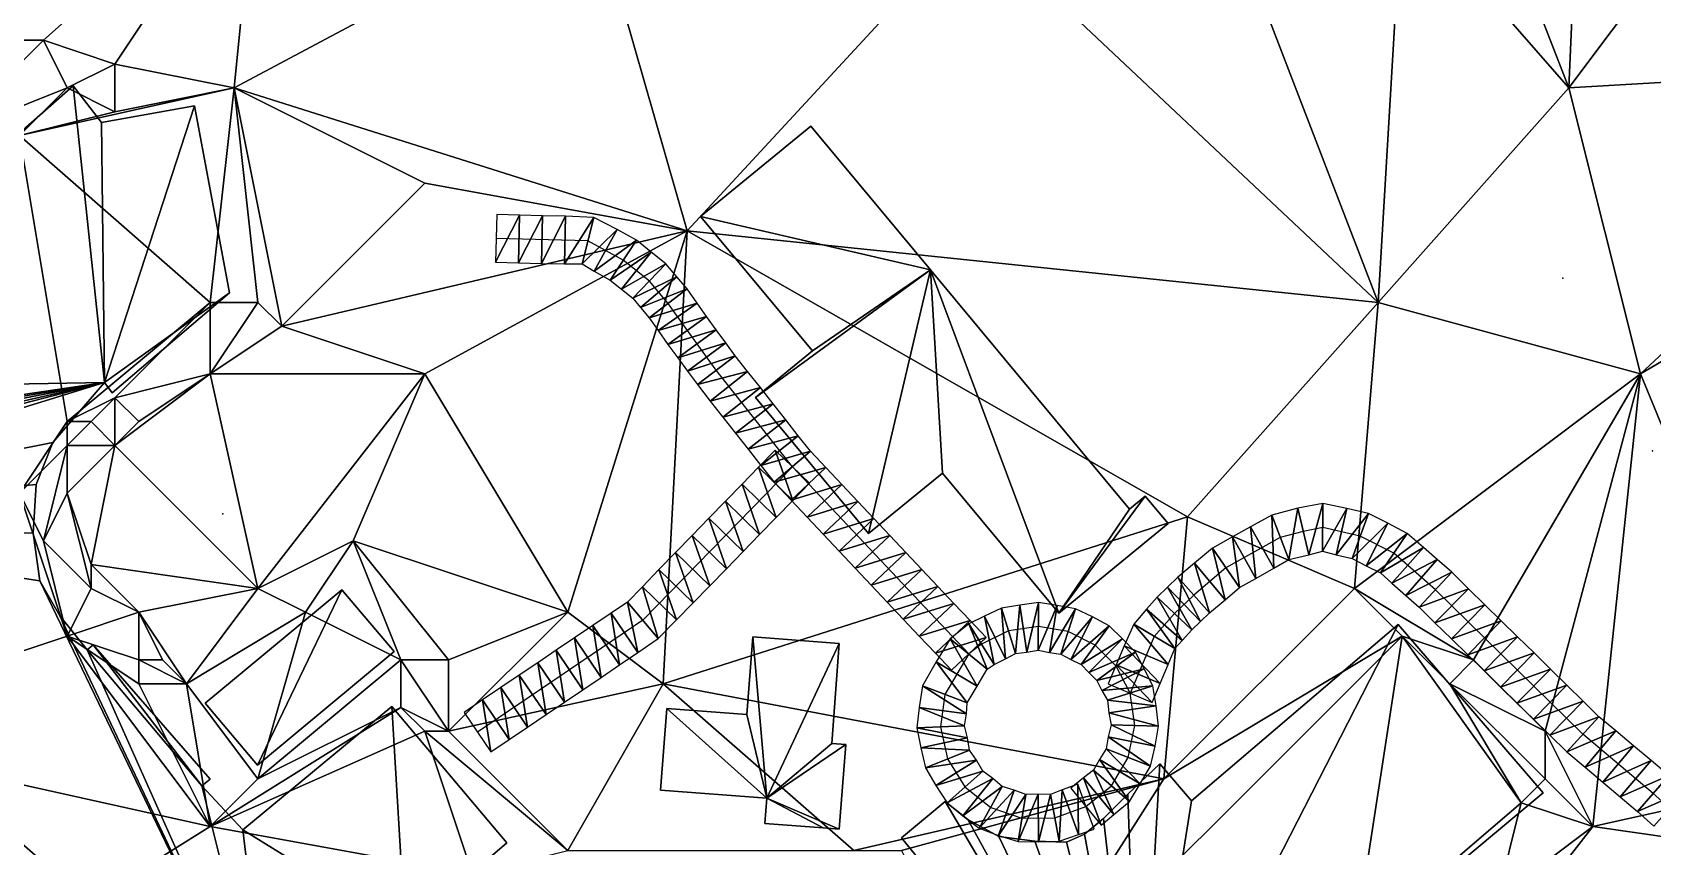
# Model space of a CAD drawing. Header units: metres. Extents: x -1103 to 901, y -902 to 905.
# Drawn here: x 133.1 to 269, y 630.3 to 698.7 of the extents above; entities that cross this region are included whole.
import ezdxf

# ---------------------------------------------------------------- set-up
doc = ezdxf.new("R2010")
doc.units = ezdxf.units.M
for name, color, linetype in [('OSM_BUILDING_FOOTPRINTS', 7, 'CONTINUOUS'), ('OSM_BUILDING_ROOFS', 1, 'CONTINUOUS'), ('OSM_BUILDING_WALLS', 8, 'CONTINUOUS'), ('OSM_ROAD_AXES', 2, 'CONTINUOUS'), ('OSM_ROAD_SURFACE', 9, 'CONTINUOUS'), ('OSM_TERRAIN', 3, 'CONTINUOUS'), ('OSM_TREES', 3, 'CONTINUOUS')]:
    doc.layers.add(name, color=color, linetype=linetype)

msp = doc.modelspace()

# ---------------------------------------------------------------- linework, layer by layer
at = {"layer": 'OSM_BUILDING_FOOTPRINTS'}
msp.add_polyline3d([(164.34, 623.3, 15.15), (172.89, 630.65, 15.15), (163.24, 642.09, 15.15), (150.73, 631.73, 15.15), (147.3, 635.42, 15.15), (147.99, 635.99, 15.15), (138.17, 647.26, 15.15), (137.68, 646.85, 15.15), (135.39, 649.68, 15.15), (133.7, 652.63, 15.15), (133.14, 656.64, 15.15), (133.39, 660.72, 15.15), (134.78, 664.23, 15.15), (139.12, 669.27, 15.15), (139.78, 668.4, 15.15), (149.61, 676.8, 15.15), (146.69, 692.5, 15.15), (138.87, 691.1, 15.15), (136.5, 694.17, 15.15), (107.56, 668.73, 15.15)], dxfattribs=at)
for points in [[(189.14, 683.21, 15), (198.52, 671.93, 15), (193.75, 668.02, 15), (203.24, 656.61, 15), (209.43, 661.68, 15), (219.21, 649.91, 15), (228.36, 657.43, 15), (226.45, 659.74, 15), (225.12, 658.65, 15), (208.42, 678.73, 15), (198.38, 690.8, 15), (189.14, 683.21, 15)], [(147.58, 642.35, 16.74), (159.05, 651.88, 16.74), (163.42, 646.71, 16.74), (151.95, 637.17, 16.74), (147.58, 642.35, 16.74)], [(225.94, 606.49, 14.98), (206.01, 631.06, 14.98), (209.65, 634.11, 14.98), (211.57, 632.61, 14.98), (214.17, 631.17, 14.98), (217.18, 630.77, 14.98), (219.84, 630.69, 14.98), (221.36, 631.36, 14.98), (222.96, 632.68, 14.98), (224.99, 634.74, 14.98), (227.66, 637.27, 14.98), (230.34, 634.18, 14.98), (247.66, 648.96, 14.98), (259.83, 634.84, 14.98), (225.94, 606.49, 14.98)], [(185.78, 635.07, 14.97), (186.3, 641.93, 14.97), (193.02, 641.42, 14.97), (193.52, 647.92, 14.97), (200.78, 647.38, 14.97), (200.14, 638.99, 14.97), (201.32, 638.9, 14.97), (200.78, 631.79, 14.97), (199.43, 631.89, 14.97), (194.54, 632.26, 14.97), (194.69, 634.4, 14.97), (185.78, 635.07, 14.97)]]:
    msp.add_polyline3d(points, close=True, dxfattribs=at)
at = {"layer": 'OSM_BUILDING_ROOFS'}
for points in [[(139.12, 669.27, 23.55), (136.5, 694.17, 23.55), (107.56, 668.73, 23.55)], [(139.12, 669.27, 23.55), (138.87, 691.1, 23.55), (136.5, 694.17, 23.55)], [(139.12, 669.27, 23.55), (146.69, 692.5, 23.55), (138.87, 691.1, 23.55)], [(139.12, 669.27, 23.55), (149.61, 676.8, 23.55), (146.69, 692.5, 23.55)], [(208.42, 678.73, 20.2), (198.38, 690.8, 20.2), (189.14, 683.21, 20.2)], [(208.42, 678.73, 20.2), (189.14, 683.21, 20.2), (198.52, 671.93, 20.2)], [(208.42, 678.73, 20.2), (198.52, 671.93, 20.2), (193.75, 668.02, 20.2)], [(208.42, 678.73, 20.2), (193.75, 668.02, 20.2), (203.24, 656.61, 20.2)], [(208.42, 678.73, 20.2), (203.24, 656.61, 20.2), (209.43, 661.68, 20.2)], [(208.42, 678.73, 20.2), (209.43, 661.68, 20.2), (219.21, 649.91, 20.2)], [(219.21, 649.91, 20.2), (225.12, 658.65, 20.2), (208.42, 678.73, 20.2)], [(139.12, 669.27, 23.55), (139.78, 668.4, 23.55), (149.61, 676.8, 23.55)], [(139.12, 669.27, 23.55), (101.21, 660.62, 23.55), (101.18, 659.49, 23.55)], [(139.12, 669.27, 23.55), (101.18, 659.49, 23.55), (101.23, 657.57, 23.55)], [(139.12, 669.27, 23.55), (101.4, 661.96, 23.55), (101.21, 660.62, 23.55)], [(134.78, 664.23, 23.55), (139.12, 669.27, 23.55), (101.23, 657.57, 23.55)], [(139.12, 669.27, 23.55), (101.69, 662.98, 23.55), (101.4, 661.96, 23.55)], [(139.12, 669.27, 23.55), (102.15, 663.82, 23.55), (101.69, 662.98, 23.55)], [(139.12, 669.27, 23.55), (107.56, 668.73, 23.55), (102.15, 663.82, 23.55)], [(101.23, 657.57, 23.55), (133.39, 660.72, 23.55), (134.78, 664.23, 23.55)], [(101.23, 657.57, 23.55), (133.14, 656.64, 23.55), (133.39, 660.72, 23.55)], [(219.21, 649.91, 20.2), (228.36, 657.43, 20.2), (226.45, 659.74, 20.2)], [(219.21, 649.91, 20.2), (226.45, 659.74, 20.2), (225.12, 658.65, 20.2)], [(101.23, 657.57, 23.55), (128.94, 623.35, 23.55), (133.33, 626.42, 23.55)], [(101.23, 657.57, 23.55), (133.33, 626.42, 23.55), (153.06, 612.36, 23.55)], [(101.23, 657.57, 23.55), (153.06, 612.36, 23.55), (133.7, 652.63, 23.55)], [(101.23, 657.57, 23.55), (133.7, 652.63, 23.55), (133.14, 656.64, 23.55)], [(153.06, 612.36, 23.55), (135.39, 649.68, 23.55), (133.7, 652.63, 23.55)], [(159.05, 651.88, 26.74), (147.58, 642.35, 26.74), (151.95, 637.17, 26.74)], [(159.05, 651.88, 26.74), (151.95, 637.17, 26.74), (163.42, 646.71, 26.74)], [(153.06, 612.36, 23.55), (137.68, 646.85, 23.55), (135.39, 649.68, 23.55)], [(225.94, 606.49, 20.18), (259.83, 634.84, 20.18), (247.66, 648.96, 20.18)], [(225.94, 606.49, 20.18), (247.66, 648.96, 20.18), (230.34, 634.18, 20.18)], [(147.3, 635.42, 23.55), (138.17, 647.26, 23.55), (137.68, 646.85, 23.55)], [(147.3, 635.42, 23.55), (147.99, 635.99, 23.55), (138.17, 647.26, 23.55)], [(194.69, 634.4, 24.97), (193.52, 647.92, 24.97), (193.02, 641.42, 24.97)], [(194.69, 634.4, 24.97), (200.78, 647.38, 24.97), (193.52, 647.92, 24.97)], [(194.69, 634.4, 24.97), (200.14, 638.99, 24.97), (200.78, 647.38, 24.97)], [(153.06, 612.36, 23.55), (147.3, 635.42, 23.55), (137.68, 646.85, 23.55)], [(164.34, 623.3, 23.55), (163.24, 642.09, 23.55), (150.73, 631.73, 23.55)], [(164.34, 623.3, 23.55), (172.89, 630.65, 23.55), (163.24, 642.09, 23.55)], [(186.3, 641.93, 24.97), (185.78, 635.07, 24.97), (194.69, 634.4, 24.97)], [(194.69, 634.4, 24.97), (193.02, 641.42, 24.97), (186.3, 641.93, 24.97)], [(194.69, 634.4, 24.97), (201.32, 638.9, 24.97), (200.14, 638.99, 24.97)], [(194.69, 634.4, 24.97), (200.78, 631.79, 24.97), (201.32, 638.9, 24.97)], [(225.94, 606.49, 20.18), (227.66, 637.27, 20.18), (224.99, 634.74, 20.18)], [(225.94, 606.49, 20.18), (230.34, 634.18, 20.18), (227.66, 637.27, 20.18)], [(153.06, 612.36, 23.55), (150.73, 631.73, 23.55), (147.3, 635.42, 23.55)], [(194.69, 634.4, 24.97), (194.54, 632.26, 24.97), (199.43, 631.89, 24.97)], [(194.69, 634.4, 24.97), (199.43, 631.89, 24.97), (200.78, 631.79, 24.97)], [(225.94, 606.49, 20.18), (209.65, 634.11, 20.18), (206.01, 631.06, 20.18)], [(225.94, 606.49, 20.18), (211.57, 632.61, 20.18), (209.65, 634.11, 20.18)], [(225.94, 606.49, 20.18), (224.99, 634.74, 20.18), (222.96, 632.68, 20.18)], [(225.94, 606.49, 20.18), (214.17, 631.17, 20.18), (211.57, 632.61, 20.18)], [(225.94, 606.49, 20.18), (222.96, 632.68, 20.18), (221.36, 631.36, 20.18)], [(108.48, 578.64, 31.43), (146.75, 555.21, 31.43), (80.91, 631.37, 31.43)], [(153.06, 612.36, 23.55), (164.34, 623.3, 23.55), (150.73, 631.73, 23.55)], [(225.94, 606.49, 20.18), (217.18, 630.77, 20.18), (214.17, 631.17, 20.18)], [(225.94, 606.49, 20.18), (221.36, 631.36, 20.18), (219.84, 630.69, 20.18)], [(225.94, 606.49, 20.18), (219.84, 630.69, 20.18), (217.18, 630.77, 20.18)]]:
    msp.add_3dface(points, dxfattribs=at)
at = {"layer": 'OSM_BUILDING_WALLS'}
for points in [[(136.5, 694.17, 15.15), (107.56, 668.73, 15.15), (107.56, 668.73, 23.55)], [(136.5, 694.17, 15.15), (107.56, 668.73, 23.55), (136.5, 694.17, 23.55)], [(138.87, 691.1, 15.15), (136.5, 694.17, 15.15), (136.5, 694.17, 23.55)], [(138.87, 691.1, 15.15), (136.5, 694.17, 23.55), (138.87, 691.1, 23.55)], [(146.69, 692.5, 15.15), (138.87, 691.1, 15.15), (138.87, 691.1, 23.55)], [(146.69, 692.5, 15.15), (138.87, 691.1, 23.55), (146.69, 692.5, 23.55)], [(149.61, 676.8, 15.15), (146.69, 692.5, 15.15), (146.69, 692.5, 23.55)], [(149.61, 676.8, 15.15), (146.69, 692.5, 23.55), (149.61, 676.8, 23.55)], [(198.38, 690.8, 15), (189.14, 683.21, 15), (189.14, 683.21, 20.2)], [(198.38, 690.8, 15), (189.14, 683.21, 20.2), (198.38, 690.8, 20.2)], [(208.42, 678.73, 15), (198.38, 690.8, 15), (198.38, 690.8, 20.2)], [(208.42, 678.73, 15), (198.38, 690.8, 20.2), (208.42, 678.73, 20.2)], [(189.14, 683.21, 15), (198.52, 671.93, 15), (198.52, 671.93, 20.2)], [(189.14, 683.21, 15), (198.52, 671.93, 20.2), (189.14, 683.21, 20.2)], [(225.12, 658.65, 15), (208.42, 678.73, 15), (208.42, 678.73, 20.2)], [(225.12, 658.65, 15), (208.42, 678.73, 20.2), (225.12, 658.65, 20.2)], [(139.78, 668.4, 15.15), (149.61, 676.8, 15.15), (149.61, 676.8, 23.55)], [(139.78, 668.4, 15.15), (149.61, 676.8, 23.55), (139.78, 668.4, 23.55)], [(198.52, 671.93, 15), (193.75, 668.02, 15), (193.75, 668.02, 20.2)], [(198.52, 671.93, 15), (193.75, 668.02, 20.2), (198.52, 671.93, 20.2)], [(134.78, 664.23, 15.15), (139.12, 669.27, 15.15), (139.12, 669.27, 23.55)], [(134.78, 664.23, 15.15), (139.12, 669.27, 23.55), (134.78, 664.23, 23.55)], [(139.12, 669.27, 15.15), (139.78, 668.4, 15.15), (139.78, 668.4, 23.55)], [(139.12, 669.27, 15.15), (139.78, 668.4, 23.55), (139.12, 669.27, 23.55)], [(193.75, 668.02, 15), (203.24, 656.61, 15), (203.24, 656.61, 20.2)], [(193.75, 668.02, 15), (203.24, 656.61, 20.2), (193.75, 668.02, 20.2)], [(133.39, 660.72, 15.15), (134.78, 664.23, 15.15), (134.78, 664.23, 23.55)], [(133.39, 660.72, 15.15), (134.78, 664.23, 23.55), (133.39, 660.72, 23.55)], [(133.14, 656.64, 15.15), (133.39, 660.72, 15.15), (133.39, 660.72, 23.55)], [(133.14, 656.64, 15.15), (133.39, 660.72, 23.55), (133.14, 656.64, 23.55)], [(203.24, 656.61, 15), (209.43, 661.68, 15), (209.43, 661.68, 20.2)], [(203.24, 656.61, 15), (209.43, 661.68, 20.2), (203.24, 656.61, 20.2)], [(209.43, 661.68, 15), (219.21, 649.91, 15), (219.21, 649.91, 20.2)], [(209.43, 661.68, 15), (219.21, 649.91, 20.2), (209.43, 661.68, 20.2)], [(226.45, 659.74, 15), (225.12, 658.65, 15), (225.12, 658.65, 20.2)], [(226.45, 659.74, 15), (225.12, 658.65, 20.2), (226.45, 659.74, 20.2)], [(228.36, 657.43, 15), (226.45, 659.74, 15), (226.45, 659.74, 20.2)], [(228.36, 657.43, 15), (226.45, 659.74, 20.2), (228.36, 657.43, 20.2)], [(133.7, 652.63, 15.15), (133.14, 656.64, 15.15), (133.14, 656.64, 23.55)], [(133.7, 652.63, 15.15), (133.14, 656.64, 23.55), (133.7, 652.63, 23.55)], [(219.21, 649.91, 15), (228.36, 657.43, 15), (228.36, 657.43, 20.2)], [(219.21, 649.91, 15), (228.36, 657.43, 20.2), (219.21, 649.91, 20.2)], [(135.39, 649.68, 15.15), (133.7, 652.63, 15.15), (133.7, 652.63, 23.55)], [(135.39, 649.68, 15.15), (133.7, 652.63, 23.55), (135.39, 649.68, 23.55)], [(159.05, 651.88, 16.74), (147.58, 642.35, 16.74), (147.58, 642.35, 26.74)], [(159.05, 651.88, 16.74), (147.58, 642.35, 26.74), (159.05, 651.88, 26.74)], [(163.42, 646.71, 16.74), (159.05, 651.88, 16.74), (159.05, 651.88, 26.74)], [(163.42, 646.71, 16.74), (159.05, 651.88, 26.74), (163.42, 646.71, 26.74)], [(137.68, 646.85, 15.15), (135.39, 649.68, 15.15), (135.39, 649.68, 23.55)], [(137.68, 646.85, 15.15), (135.39, 649.68, 23.55), (137.68, 646.85, 23.55)], [(247.66, 648.96, 14.98), (230.34, 634.18, 14.98), (230.34, 634.18, 20.18)], [(247.66, 648.96, 14.98), (230.34, 634.18, 20.18), (247.66, 648.96, 20.18)], [(259.83, 634.84, 14.98), (247.66, 648.96, 14.98), (247.66, 648.96, 20.18)], [(259.83, 634.84, 14.98), (247.66, 648.96, 20.18), (259.83, 634.84, 20.18)], [(138.17, 647.26, 15.15), (137.68, 646.85, 15.15), (137.68, 646.85, 23.55)], [(138.17, 647.26, 15.15), (137.68, 646.85, 23.55), (138.17, 647.26, 23.55)], [(147.99, 635.99, 15.15), (138.17, 647.26, 15.15), (138.17, 647.26, 23.55)], [(147.99, 635.99, 15.15), (138.17, 647.26, 23.55), (147.99, 635.99, 23.55)], [(193.52, 647.92, 14.97), (193.02, 641.42, 14.97), (193.02, 641.42, 24.97)], [(193.52, 647.92, 14.97), (193.02, 641.42, 24.97), (193.52, 647.92, 24.97)], [(200.78, 647.38, 14.97), (193.52, 647.92, 14.97), (193.52, 647.92, 24.97)], [(200.78, 647.38, 14.97), (193.52, 647.92, 24.97), (200.78, 647.38, 24.97)], [(200.14, 638.99, 14.97), (200.78, 647.38, 14.97), (200.78, 647.38, 24.97)], [(200.14, 638.99, 14.97), (200.78, 647.38, 24.97), (200.14, 638.99, 24.97)], [(151.95, 637.17, 16.74), (163.42, 646.71, 16.74), (163.42, 646.71, 26.74)], [(151.95, 637.17, 16.74), (163.42, 646.71, 26.74), (151.95, 637.17, 26.74)], [(147.58, 642.35, 16.74), (151.95, 637.17, 16.74), (151.95, 637.17, 26.74)], [(147.58, 642.35, 16.74), (151.95, 637.17, 26.74), (147.58, 642.35, 26.74)], [(163.24, 642.09, 15.15), (150.73, 631.73, 15.15), (150.73, 631.73, 23.55)], [(163.24, 642.09, 15.15), (150.73, 631.73, 23.55), (163.24, 642.09, 23.55)], [(172.89, 630.65, 15.15), (163.24, 642.09, 15.15), (163.24, 642.09, 23.55)], [(172.89, 630.65, 15.15), (163.24, 642.09, 23.55), (172.89, 630.65, 23.55)], [(186.3, 641.93, 14.97), (185.78, 635.07, 14.97), (185.78, 635.07, 24.97)], [(186.3, 641.93, 14.97), (185.78, 635.07, 24.97), (186.3, 641.93, 24.97)], [(193.02, 641.42, 14.97), (186.3, 641.93, 14.97), (186.3, 641.93, 24.97)], [(193.02, 641.42, 14.97), (186.3, 641.93, 24.97), (193.02, 641.42, 24.97)], [(201.32, 638.9, 14.97), (200.14, 638.99, 14.97), (200.14, 638.99, 24.97)], [(201.32, 638.9, 14.97), (200.14, 638.99, 24.97), (201.32, 638.9, 24.97)], [(200.78, 631.79, 14.97), (201.32, 638.9, 14.97), (201.32, 638.9, 24.97)], [(200.78, 631.79, 14.97), (201.32, 638.9, 24.97), (200.78, 631.79, 24.97)], [(227.66, 637.27, 14.98), (224.99, 634.74, 14.98), (224.99, 634.74, 20.18)], [(227.66, 637.27, 14.98), (224.99, 634.74, 20.18), (227.66, 637.27, 20.18)], [(230.34, 634.18, 14.98), (227.66, 637.27, 14.98), (227.66, 637.27, 20.18)], [(230.34, 634.18, 14.98), (227.66, 637.27, 20.18), (230.34, 634.18, 20.18)], [(147.3, 635.42, 15.15), (147.99, 635.99, 15.15), (147.99, 635.99, 23.55)], [(147.3, 635.42, 15.15), (147.99, 635.99, 23.55), (147.3, 635.42, 23.55)], [(150.73, 631.73, 15.15), (147.3, 635.42, 15.15), (147.3, 635.42, 23.55)], [(150.73, 631.73, 15.15), (147.3, 635.42, 23.55), (150.73, 631.73, 23.55)], [(185.78, 635.07, 14.97), (194.69, 634.4, 14.97), (194.69, 634.4, 24.97)], [(185.78, 635.07, 14.97), (194.69, 634.4, 24.97), (185.78, 635.07, 24.97)], [(194.69, 634.4, 14.97), (194.54, 632.26, 14.97), (194.54, 632.26, 24.97)], [(194.69, 634.4, 14.97), (194.54, 632.26, 24.97), (194.69, 634.4, 24.97)], [(209.65, 634.11, 14.98), (206.01, 631.06, 14.98), (206.01, 631.06, 20.18)], [(209.65, 634.11, 14.98), (206.01, 631.06, 20.18), (209.65, 634.11, 20.18)], [(211.57, 632.61, 14.98), (209.65, 634.11, 14.98), (209.65, 634.11, 20.18)], [(211.57, 632.61, 14.98), (209.65, 634.11, 20.18), (211.57, 632.61, 20.18)], [(224.99, 634.74, 14.98), (222.96, 632.68, 14.98), (222.96, 632.68, 20.18)], [(224.99, 634.74, 14.98), (222.96, 632.68, 20.18), (224.99, 634.74, 20.18)], [(225.94, 606.49, 14.98), (259.83, 634.84, 14.98), (259.83, 634.84, 20.18)], [(225.94, 606.49, 14.98), (259.83, 634.84, 20.18), (225.94, 606.49, 20.18)], [(194.54, 632.26, 14.97), (199.43, 631.89, 14.97), (199.43, 631.89, 24.97)], [(194.54, 632.26, 14.97), (199.43, 631.89, 24.97), (194.54, 632.26, 24.97)], [(214.17, 631.17, 14.98), (211.57, 632.61, 14.98), (211.57, 632.61, 20.18)], [(214.17, 631.17, 14.98), (211.57, 632.61, 20.18), (214.17, 631.17, 20.18)], [(222.96, 632.68, 14.98), (221.36, 631.36, 14.98), (221.36, 631.36, 20.18)], [(222.96, 632.68, 14.98), (221.36, 631.36, 20.18), (222.96, 632.68, 20.18)], [(146.75, 555.21, 13.43), (80.91, 631.37, 13.43), (80.91, 631.37, 31.43)], [(146.75, 555.21, 13.43), (80.91, 631.37, 31.43), (146.75, 555.21, 31.43)], [(199.43, 631.89, 14.97), (200.78, 631.79, 14.97), (200.78, 631.79, 24.97)], [(199.43, 631.89, 14.97), (200.78, 631.79, 24.97), (199.43, 631.89, 24.97)], [(206.01, 631.06, 14.98), (225.94, 606.49, 14.98), (225.94, 606.49, 20.18)], [(206.01, 631.06, 14.98), (225.94, 606.49, 20.18), (206.01, 631.06, 20.18)], [(217.18, 630.77, 14.98), (214.17, 631.17, 14.98), (214.17, 631.17, 20.18)], [(217.18, 630.77, 14.98), (214.17, 631.17, 20.18), (217.18, 630.77, 20.18)], [(221.36, 631.36, 14.98), (219.84, 630.69, 14.98), (219.84, 630.69, 20.18)], [(221.36, 631.36, 14.98), (219.84, 630.69, 20.18), (221.36, 631.36, 20.18)], [(164.34, 623.3, 15.15), (172.89, 630.65, 15.15), (172.89, 630.65, 23.55)], [(164.34, 623.3, 15.15), (172.89, 630.65, 23.55), (164.34, 623.3, 23.55)], [(219.84, 630.69, 14.98), (217.18, 630.77, 14.98), (217.18, 630.77, 20.18)], [(219.84, 630.69, 14.98), (217.18, 630.77, 20.18), (219.84, 630.69, 20.18)]]:
    msp.add_3dface(points, dxfattribs=at)
at = {"layer": 'OSM_ROAD_AXES'}
for points in [[(211.64, 646.5, 17.05), (196.84, 662.21, 17.06), (190.46, 670.31, 17.07), (188.03, 673.65, 17.07), (186.41, 675.92, 17.13), (184.84, 677.79, 17.24), (182.65, 679.55, 17.37), (179.69, 681.18, 17.49), (171.98, 681.37, 17.87)], [(196.84, 662.21, 17.06), (184.3, 649.32, 17.17), (170.43, 639.93, 17.37)], [(277.34, 627.42, 17.52), (269.07, 634.77, 17.76), (263.17, 639.75, 17.98), (250.79, 651.89, 17.86), (247.31, 654.96, 17.76), (244.49, 656.39, 17.63), (241.34, 657.12, 17.48), (239.71, 656.77, 17.43), (237.78, 656.28, 17.38), (233.22, 653.72, 17.21), (230.52, 651.44, 17.08), (228.9, 649.89, 17.03), (227.21, 647.97, 17.03), (225.18, 643.21, 17.04)], [(221.47, 633.68, 17.08), (223.61, 635.43, 17.03), (225.03, 637.79, 17.04), (225.58, 640.49, 17.04), (225.18, 643.21, 17.04), (224.02, 645.46, 17.04), (222.24, 647.24, 17.04), (219.98, 648.39, 17.04), (217.49, 648.8, 17.04), (214.97, 648.43, 17.04), (212.71, 647.32, 17.05), (211.64, 646.5, 17.05), (209.64, 643.1, 17.05), (209.28, 640.37, 17.05), (209.86, 637.68, 17.04), (211.32, 635.34, 17.03), (213.48, 633.61, 17.02), (216.1, 632.72, 17.11), (218.87, 632.74, 17.1), (221.47, 633.68, 17.08)]]:
    msp.add_polyline3d(points, dxfattribs=at)
at = {"layer": 'OSM_ROAD_SURFACE'}
for points in [[(173.95, 683.32, 17.79), (172.03, 683.37, 17.89), (171.93, 679.37, 17.95)], [(173.95, 683.32, 17.79), (171.93, 679.37, 17.95), (173.86, 679.32, 17.86)], [(175.88, 683.27, 17.7), (173.95, 683.32, 17.79), (173.86, 679.32, 17.86)], [(175.88, 683.27, 17.7), (173.86, 679.32, 17.86), (175.78, 679.27, 17.77)], [(177.81, 683.23, 17.6), (175.88, 683.27, 17.7), (175.78, 679.27, 17.77)], [(177.81, 683.23, 17.6), (175.78, 679.27, 17.77), (177.71, 679.23, 17.67)], [(180.18, 683.12, 17.49), (177.81, 683.23, 17.6), (177.71, 679.23, 17.67)], [(180.18, 683.12, 17.49), (177.71, 679.23, 17.67), (179.2, 679.24, 17.6)], [(182.13, 682.12, 17.41), (180.18, 683.12, 17.49), (179.2, 679.24, 17.6)], [(182.13, 682.12, 17.41), (179.2, 679.24, 17.6), (180.21, 678.61, 17.56)], [(183.75, 681.22, 17.34), (182.13, 682.12, 17.41), (180.21, 678.61, 17.56)], [(183.75, 681.22, 17.34), (180.21, 678.61, 17.56), (181.56, 677.88, 17.49)], [(185, 680.23, 17.29), (183.75, 681.22, 17.34), (181.56, 677.88, 17.49)], [(185, 680.23, 17.29), (181.56, 677.88, 17.49), (182.5, 677.11, 17.43)], [(186.23, 679.23, 17.21), (185, 680.23, 17.29), (182.5, 677.11, 17.43)], [(186.23, 679.23, 17.21), (182.5, 677.11, 17.43), (183.45, 676.36, 17.37)], [(187.16, 678.15, 17.15), (186.23, 679.23, 17.21), (183.45, 676.36, 17.37)], [(187.16, 678.15, 17.15), (183.45, 676.36, 17.37), (184.1, 675.57, 17.32)], [(188, 677.14, 17.12), (187.16, 678.15, 17.15), (184.1, 675.57, 17.32)], [(188, 677.14, 17.12), (184.1, 675.57, 17.32), (184.83, 674.71, 17.27)], [(188.85, 675.94, 17.12), (188, 677.14, 17.12), (184.83, 674.71, 17.27)], [(188.85, 675.94, 17.12), (184.83, 674.71, 17.27), (185.59, 673.63, 17.22)], [(189.65, 674.81, 17.12), (188.85, 675.94, 17.12), (185.59, 673.63, 17.22)], [(189.65, 674.81, 17.12), (185.59, 673.63, 17.22), (186.4, 672.48, 17.18)], [(190.45, 673.71, 17.12), (189.65, 674.81, 17.12), (186.4, 672.48, 17.18)], [(190.45, 673.71, 17.12), (186.4, 672.48, 17.18), (187.22, 671.36, 17.13)], [(191.26, 672.6, 17.11), (190.45, 673.71, 17.12), (187.22, 671.36, 17.13)], [(191.26, 672.6, 17.11), (187.22, 671.36, 17.13), (188.03, 670.24, 17.12)], [(192.05, 671.52, 17.11), (191.26, 672.6, 17.11), (188.03, 670.24, 17.12)], [(192.05, 671.52, 17.11), (188.03, 670.24, 17.12), (188.87, 669.1, 17.12)], [(193.09, 670.2, 17.11), (192.05, 671.52, 17.11), (188.87, 669.1, 17.12)], [(193.09, 670.2, 17.11), (188.87, 669.1, 17.12), (189.95, 667.72, 17.12)], [(194.16, 668.85, 17.11), (193.09, 670.2, 17.11), (189.95, 667.72, 17.12)], [(194.16, 668.85, 17.11), (189.95, 667.72, 17.12), (191.01, 666.37, 17.11)], [(195.22, 667.5, 17.11), (194.16, 668.85, 17.11), (191.01, 666.37, 17.11)], [(195.22, 667.5, 17.11), (191.01, 666.37, 17.11), (192.08, 665.02, 17.11)], [(196.28, 666.15, 17.11), (195.22, 667.5, 17.11), (192.08, 665.02, 17.11)], [(196.28, 666.15, 17.11), (192.08, 665.02, 17.11), (193.14, 663.67, 17.11)], [(197.34, 664.8, 17.11), (196.28, 666.15, 17.11), (193.14, 663.67, 17.11)], [(197.34, 664.8, 17.11), (193.14, 663.67, 17.11), (194.2, 662.32, 17.11)], [(198.35, 663.52, 17.11), (197.34, 664.8, 17.11), (194.2, 662.32, 17.11)], [(195.4, 663.61, 17.11), (194.01, 662.17, 17.11), (196.88, 659.38, 17.11)], [(198.35, 663.52, 17.11), (194.2, 662.32, 17.11), (195.32, 660.9, 17.11)], [(199.64, 662.15, 17.11), (198.35, 663.52, 17.11), (195.32, 660.9, 17.11)], [(195.4, 663.61, 17.11), (196.88, 659.38, 17.11), (198.27, 660.82, 17.11)], [(194.01, 662.17, 17.11), (192.62, 660.74, 17.11), (195.49, 657.95, 17.11)], [(194.01, 662.17, 17.11), (195.49, 657.95, 17.11), (196.88, 659.38, 17.11)], [(199.64, 662.15, 17.11), (195.32, 660.9, 17.11), (196.73, 659.41, 17.11)], [(200.98, 660.73, 17.11), (199.64, 662.15, 17.11), (196.73, 659.41, 17.11)], [(192.62, 660.74, 17.11), (191.22, 659.31, 17.11), (194.09, 656.52, 17.11)], [(192.62, 660.74, 17.11), (194.09, 656.52, 17.11), (195.49, 657.95, 17.11)], [(200.98, 660.73, 17.11), (196.73, 659.41, 17.11), (198.07, 657.98, 17.11)], [(202.33, 659.3, 17.1), (200.98, 660.73, 17.11), (198.07, 657.98, 17.11)], [(191.22, 659.31, 17.11), (189.83, 657.88, 17.12), (192.7, 655.09, 17.11)], [(191.22, 659.31, 17.11), (192.7, 655.09, 17.11), (194.09, 656.52, 17.11)], [(202.33, 659.3, 17.1), (198.07, 657.98, 17.11), (199.42, 656.55, 17.11)], [(203.67, 657.87, 17.1), (202.33, 659.3, 17.1), (199.42, 656.55, 17.11)], [(237.06, 658.15, 17.34), (235.28, 657.17, 17.3), (237.24, 653.69, 17.46)], [(239.25, 658.72, 17.4), (237.06, 658.15, 17.34), (238.5, 654.42, 17.52)], [(237.06, 658.15, 17.34), (237.24, 653.69, 17.46), (238.5, 654.42, 17.52)], [(239.25, 658.72, 17.4), (238.5, 654.42, 17.52), (240.17, 654.82, 17.57)], [(241.35, 659.12, 17.46), (239.25, 658.72, 17.4), (240.17, 654.82, 17.57)], [(241.35, 659.12, 17.46), (240.17, 654.82, 17.57), (241.33, 655.12, 17.6)], [(243.37, 658.71, 17.55), (241.35, 659.12, 17.46), (241.33, 655.12, 17.6)], [(243.37, 658.71, 17.55), (241.33, 655.12, 17.6), (242.46, 654.81, 17.65)], [(245.17, 658.27, 17.63), (243.37, 658.71, 17.55), (242.46, 654.81, 17.65)], [(245.17, 658.27, 17.63), (242.46, 654.81, 17.65), (243.81, 654.51, 17.71)], [(246.81, 657.46, 17.71), (245.17, 658.27, 17.63), (243.81, 654.51, 17.71)], [(189.83, 657.88, 17.12), (188.44, 656.44, 17.12), (191.31, 653.65, 17.11)], [(189.83, 657.88, 17.12), (191.31, 653.65, 17.11), (192.7, 655.09, 17.11)], [(203.67, 657.87, 17.1), (199.42, 656.55, 17.11), (200.76, 655.13, 17.11)], [(205.02, 656.44, 17.1), (203.67, 657.87, 17.1), (200.76, 655.13, 17.11)], [(235.28, 657.17, 17.3), (233.76, 656.32, 17.27), (235.72, 652.83, 17.39)], [(235.28, 657.17, 17.3), (235.72, 652.83, 17.39), (237.24, 653.69, 17.46)], [(246.81, 657.46, 17.71), (243.81, 654.51, 17.71), (244.99, 653.89, 17.77)], [(248.43, 656.61, 17.79), (246.81, 657.46, 17.71), (244.99, 653.89, 17.77)], [(248.43, 656.61, 17.79), (244.99, 653.89, 17.77), (246.19, 653.3, 17.83)], [(249.79, 655.44, 17.85), (248.43, 656.61, 17.79), (246.19, 653.3, 17.83)], [(188.44, 656.44, 17.12), (187.04, 655.01, 17.12), (189.91, 652.22, 17.12)], [(188.44, 656.44, 17.12), (189.91, 652.22, 17.12), (191.31, 653.65, 17.11)], [(205.02, 656.44, 17.1), (200.76, 655.13, 17.11), (202.11, 653.7, 17.1)], [(206.37, 655.01, 17.1), (205.02, 656.44, 17.1), (202.11, 653.7, 17.1)], [(232.09, 655.36, 17.19), (230.58, 654.11, 17.12), (233.16, 651.05, 17.27)], [(233.76, 656.32, 17.27), (232.09, 655.36, 17.19), (234.37, 652.08, 17.32)], [(232.09, 655.36, 17.19), (233.16, 651.05, 17.27), (234.37, 652.08, 17.32)], [(233.76, 656.32, 17.27), (234.37, 652.08, 17.32), (235.72, 652.83, 17.39)], [(249.79, 655.44, 17.85), (246.19, 653.3, 17.83), (247.15, 652.43, 17.85)], [(250.95, 654.42, 17.88), (249.79, 655.44, 17.85), (247.15, 652.43, 17.85)], [(187.04, 655.01, 17.12), (185.65, 653.58, 17.16), (188.52, 650.79, 17.12)], [(187.04, 655.01, 17.12), (188.52, 650.79, 17.12), (189.91, 652.22, 17.12)], [(206.37, 655.01, 17.1), (202.11, 653.7, 17.1), (203.45, 652.27, 17.1)], [(207.71, 653.58, 17.1), (206.37, 655.01, 17.1), (203.45, 652.27, 17.1)], [(230.58, 654.11, 17.12), (229.19, 652.94, 17.08), (231.84, 649.94, 17.21)], [(230.58, 654.11, 17.12), (231.84, 649.94, 17.21), (233.16, 651.05, 17.27)], [(250.95, 654.42, 17.88), (247.15, 652.43, 17.85), (248.31, 651.41, 17.88)], [(252.16, 653.36, 17.92), (250.95, 654.42, 17.88), (248.31, 651.41, 17.88)], [(185.65, 653.58, 17.16), (184.26, 652.14, 17.23), (187.13, 649.36, 17.12)], [(185.65, 653.58, 17.16), (187.13, 649.36, 17.12), (188.52, 650.79, 17.12)], [(207.71, 653.58, 17.1), (203.45, 652.27, 17.1), (204.8, 650.84, 17.1)], [(209.06, 652.15, 17.1), (207.71, 653.58, 17.1), (204.8, 650.84, 17.1)], [(229.19, 652.94, 17.08), (228.33, 652.11, 17.08), (231.09, 649.22, 17.17)], [(229.19, 652.94, 17.08), (231.09, 649.22, 17.17), (231.84, 649.94, 17.21)], [(252.16, 653.36, 17.92), (248.31, 651.41, 17.88), (249.42, 650.43, 17.91)], [(253.57, 651.97, 17.95), (252.16, 653.36, 17.92), (249.42, 650.43, 17.91)], [(184.26, 652.14, 17.23), (183.01, 650.85, 17.29), (185.59, 647.79, 17.15)], [(184.26, 652.14, 17.23), (185.59, 647.79, 17.15), (187.13, 649.36, 17.12)], [(209.06, 652.15, 17.1), (204.8, 650.84, 17.1), (206.15, 649.41, 17.1)], [(210.4, 650.73, 17.1), (209.06, 652.15, 17.1), (206.15, 649.41, 17.1)], [(227.46, 651.27, 17.08), (226.56, 650.25, 17.08), (229.56, 647.61, 17.11)], [(228.33, 652.11, 17.08), (227.46, 651.27, 17.08), (230.35, 648.51, 17.14)], [(227.46, 651.27, 17.08), (229.56, 647.61, 17.11), (230.35, 648.51, 17.14)], [(228.33, 652.11, 17.08), (230.35, 648.51, 17.14), (231.09, 649.22, 17.17)], [(253.57, 651.97, 17.95), (249.42, 650.43, 17.91), (250.76, 649.12, 17.95)], [(254.94, 650.62, 17.99), (253.57, 651.97, 17.95), (250.76, 649.12, 17.95)], [(181.64, 649.93, 17.36), (180.1, 648.89, 17.44), (182.34, 645.58, 17.28)], [(183.01, 650.85, 17.29), (181.64, 649.93, 17.36), (183.88, 646.62, 17.24)], [(181.64, 649.93, 17.36), (182.34, 645.58, 17.28), (183.88, 646.62, 17.24)], [(183.01, 650.85, 17.29), (183.88, 646.62, 17.24), (185.59, 647.79, 17.15)], [(210.4, 650.73, 17.1), (206.15, 649.41, 17.1), (207.49, 647.98, 17.1)], [(211.75, 649.3, 17.09), (210.4, 650.73, 17.1), (207.49, 647.98, 17.1)], [(214.38, 650.34, 17.09), (212.96, 649.67, 17.09), (214.73, 646.08, 17.09)], [(215.94, 650.59, 17.09), (214.38, 650.34, 17.09), (215.57, 646.52, 17.09)], [(214.38, 650.34, 17.09), (214.73, 646.08, 17.09), (215.57, 646.52, 17.09)], [(215.94, 650.59, 17.09), (215.57, 646.52, 17.09), (216.52, 646.64, 17.09)], [(217.5, 650.8, 17.09), (215.94, 650.59, 17.09), (216.52, 646.64, 17.09)], [(217.5, 650.8, 17.09), (216.52, 646.64, 17.09), (217.47, 646.8, 17.09)], [(219.06, 650.57, 17.09), (217.5, 650.8, 17.09), (217.47, 646.8, 17.09)], [(219.06, 650.57, 17.09), (217.47, 646.8, 17.09), (218.41, 646.62, 17.09)], [(220.61, 650.29, 17.09), (219.06, 650.57, 17.09), (218.41, 646.62, 17.09)], [(220.61, 650.29, 17.09), (218.41, 646.62, 17.09), (219.36, 646.49, 17.09)], [(222.02, 649.6, 17.09), (220.61, 650.29, 17.09), (219.36, 646.49, 17.09)], [(226.56, 650.25, 17.08), (225.5, 649, 17.08), (228.93, 646.94, 17.08)], [(226.56, 650.25, 17.08), (228.93, 646.94, 17.08), (229.56, 647.61, 17.11)], [(254.94, 650.62, 17.99), (250.76, 649.12, 17.95), (252.14, 647.77, 17.98)], [(256.32, 649.27, 18.02), (254.94, 650.62, 17.99), (252.14, 647.77, 17.98)], [(180.1, 648.89, 17.44), (178.56, 647.84, 17.46), (180.8, 644.53, 17.29)], [(180.1, 648.89, 17.44), (180.8, 644.53, 17.29), (182.34, 645.58, 17.28)], [(211.75, 649.3, 17.09), (207.49, 647.98, 17.1), (208.84, 646.55, 17.1)], [(213.09, 647.87, 17.09), (211.75, 649.3, 17.09), (208.84, 646.55, 17.1)], [(211.65, 649.01, 17.09), (210.09, 647.77, 17.1), (213.18, 645.23, 17.09)], [(212.96, 649.67, 17.09), (211.65, 649.01, 17.09), (213.77, 645.62, 17.09)], [(211.65, 649.01, 17.09), (213.18, 645.23, 17.09), (213.77, 645.62, 17.09)], [(212.96, 649.67, 17.09), (213.77, 645.62, 17.09), (214.73, 646.08, 17.09)], [(222.02, 649.6, 17.09), (219.36, 646.49, 17.09), (220.2, 646.03, 17.09)], [(223.41, 648.86, 17.09), (222.02, 649.6, 17.09), (220.2, 646.03, 17.09)], [(223.41, 648.86, 17.09), (220.2, 646.03, 17.09), (221.06, 645.62, 17.09)], [(224.54, 647.76, 17.08), (223.41, 648.86, 17.09), (221.06, 645.62, 17.09)], [(225.5, 649, 17.08), (224.69, 647.17, 17.08), (228.37, 645.6, 17.08)], [(225.5, 649, 17.08), (228.37, 645.6, 17.08), (228.93, 646.94, 17.08)], [(256.32, 649.27, 18.02), (252.14, 647.77, 17.98), (253.52, 646.42, 18.02)], [(257.69, 647.92, 18.02), (256.32, 649.27, 18.02), (253.52, 646.42, 18.02)], [(178.56, 647.84, 17.46), (177.01, 646.8, 17.47), (179.26, 643.49, 17.29)], [(178.56, 647.84, 17.46), (179.26, 643.49, 17.29), (180.8, 644.53, 17.29)], [(213.09, 647.87, 17.09), (208.84, 646.55, 17.1), (210.18, 645.13, 17.1)], [(210.09, 647.77, 17.1), (208.91, 645.82, 17.1), (212.36, 643.78, 17.1)], [(210.09, 647.77, 17.1), (212.36, 643.78, 17.1), (213.18, 645.23, 17.09)], [(224.54, 647.76, 17.08), (221.06, 645.62, 17.09), (221.71, 644.93, 17.09)], [(225.63, 646.64, 17.08), (224.54, 647.76, 17.08), (221.71, 644.93, 17.09)], [(224.69, 647.17, 17.08), (224.02, 645.58, 17.09), (227.69, 644.01, 17.08)], [(224.69, 647.17, 17.08), (227.69, 644.01, 17.08), (228.37, 645.6, 17.08)], [(257.69, 647.92, 18.02), (253.52, 646.42, 18.02), (254.89, 645.07, 18.03)], [(259.07, 646.58, 18.02), (257.69, 647.92, 18.02), (254.89, 645.07, 18.03)], [(175.47, 645.76, 17.48), (173.93, 644.71, 17.48), (176.17, 641.4, 17.3)], [(177.01, 646.8, 17.47), (175.47, 645.76, 17.48), (177.72, 642.45, 17.3)], [(175.47, 645.76, 17.48), (176.17, 641.4, 17.3), (177.72, 642.45, 17.3)], [(177.01, 646.8, 17.47), (177.72, 642.45, 17.3), (179.26, 643.49, 17.29)], [(208.91, 645.82, 17.1), (207.77, 643.82, 17.1), (211.5, 642.38, 17.1)], [(208.91, 645.82, 17.1), (211.5, 642.38, 17.1), (212.36, 643.78, 17.1)], [(225.63, 646.64, 17.08), (221.71, 644.93, 17.09), (222.4, 644.28, 17.09)], [(226.37, 645.25, 17.08), (225.63, 646.64, 17.08), (222.4, 644.28, 17.09)], [(259.07, 646.58, 18.02), (254.89, 645.07, 18.03), (256.27, 643.72, 18.03)], [(260.44, 645.23, 18.02), (259.07, 646.58, 18.02), (256.27, 643.72, 18.03)], [(173.93, 644.71, 17.48), (172.39, 643.67, 17.49), (174.63, 640.36, 17.3)], [(173.93, 644.71, 17.48), (174.63, 640.36, 17.3), (176.17, 641.4, 17.3)], [(226.37, 645.25, 17.08), (222.4, 644.28, 17.09), (222.82, 643.42, 17.09)], [(227.09, 643.81, 17.08), (226.37, 645.25, 17.08), (222.82, 643.42, 17.09)], [(224.02, 645.58, 17.09), (223.34, 644, 17.09), (227.02, 642.43, 17.08)], [(224.02, 645.58, 17.09), (227.02, 642.43, 17.08), (227.69, 644.01, 17.08)], [(260.44, 645.23, 18.02), (256.27, 643.72, 18.03), (257.64, 642.37, 18.04)], [(261.82, 643.88, 18.03), (260.44, 645.23, 18.02), (257.64, 642.37, 18.04)], [(172.39, 643.67, 17.49), (170.85, 642.63, 17.5), (173.09, 639.32, 17.31)], [(172.39, 643.67, 17.49), (173.09, 639.32, 17.31), (174.63, 640.36, 17.3)], [(207.77, 643.82, 17.1), (207.48, 641.99, 17.1), (211.44, 641.48, 17.1)], [(207.77, 643.82, 17.1), (211.44, 641.48, 17.1), (211.5, 642.38, 17.1)], [(227.09, 643.81, 17.08), (222.82, 643.42, 17.09), (223.27, 642.61, 17.09)], [(227.36, 642.14, 17.08), (227.09, 643.81, 17.08), (223.27, 642.61, 17.09)], [(261.82, 643.88, 18.03), (257.64, 642.37, 18.04), (259.02, 641.02, 18.04)], [(263.19, 642.53, 18.03), (261.82, 643.88, 18.03), (259.02, 641.02, 18.04)], [(170.85, 642.63, 17.5), (169.31, 641.59, 17.52), (171.55, 638.27, 17.31)], [(170.85, 642.63, 17.5), (171.55, 638.27, 17.31), (173.09, 639.32, 17.31)], [(207.48, 641.99, 17.1), (207.28, 640.29, 17.1), (211.28, 640.45, 17.1)], [(207.48, 641.99, 17.1), (211.28, 640.45, 17.1), (211.44, 641.48, 17.1)], [(227.36, 642.14, 17.08), (223.27, 642.61, 17.09), (223.4, 641.56, 17.09)], [(227.57, 640.44, 17.08), (227.36, 642.14, 17.08), (223.4, 641.56, 17.09)], [(263.19, 642.53, 18.03), (259.02, 641.02, 18.04), (260.39, 639.67, 18.04)], [(264.52, 641.23, 18.03), (263.19, 642.53, 18.03), (260.39, 639.67, 18.04)], [(207.28, 640.29, 17.1), (211.53, 639.45, 17.1), (211.28, 640.45, 17.1)], [(227.27, 638.75, 17.09), (223.58, 640.54, 17.09), (223.34, 639.54, 17.09)], [(227.57, 640.44, 17.08), (223.4, 641.56, 17.09), (223.58, 640.54, 17.09)], [(227.27, 638.75, 17.09), (227.57, 640.44, 17.08), (223.58, 640.54, 17.09)], [(264.52, 641.23, 18.03), (260.39, 639.67, 18.04), (261.82, 638.27, 18.04)], [(265.94, 640.04, 17.98), (264.52, 641.23, 18.03), (261.82, 638.27, 18.04)], [(207.28, 640.29, 17.1), (207.61, 638.61, 17.1), (211.53, 639.45, 17.1)], [(207.61, 638.61, 17.1), (211.71, 638.43, 17.1), (211.53, 639.45, 17.1)], [(226.9, 637.07, 17.09), (223.34, 639.54, 17.09), (223.17, 638.52, 17.09)], [(226.9, 637.07, 17.09), (227.27, 638.75, 17.09), (223.34, 639.54, 17.09)], [(265.94, 640.04, 17.98), (261.82, 638.27, 18.04), (263.36, 636.98, 18.04)], [(267.41, 638.79, 17.9), (265.94, 640.04, 17.98), (263.36, 636.98, 18.04)], [(207.61, 638.61, 17.1), (208, 636.93, 17.09), (211.71, 638.43, 17.1)], [(208, 636.93, 17.09), (212.28, 637.57, 17.09), (211.71, 638.43, 17.1)], [(225.12, 634.12, 17.11), (222.61, 637.64, 17.09), (222.1, 636.74, 17.09)], [(226.03, 635.58, 17.08), (223.17, 638.52, 17.09), (222.61, 637.64, 17.09)], [(225.12, 634.12, 17.11), (226.03, 635.58, 17.08), (222.61, 637.64, 17.09)], [(226.03, 635.58, 17.08), (226.9, 637.07, 17.09), (223.17, 638.52, 17.09)], [(267.41, 638.79, 17.9), (263.36, 636.98, 18.04), (264.83, 635.73, 18.02)], [(268.89, 637.55, 17.83), (267.41, 638.79, 17.9), (264.83, 635.73, 18.02)], [(208, 636.93, 17.09), (208.89, 635.45, 17.08), (212.28, 637.57, 17.09)], [(208.89, 635.45, 17.08), (212.81, 636.67, 17.09), (212.28, 637.57, 17.09)], [(208.89, 635.45, 17.08), (209.82, 634.01, 17.08), (212.81, 636.67, 17.09)], [(209.82, 634.01, 17.08), (213.65, 636.04, 17.09), (212.81, 636.67, 17.09)], [(223.81, 633.01, 17.12), (222.1, 636.74, 17.09), (221.27, 636.1, 17.09)], [(223.81, 633.01, 17.12), (225.12, 634.12, 17.11), (222.1, 636.74, 17.09)], [(268.89, 637.55, 17.83), (264.83, 635.73, 18.02), (266.31, 634.49, 17.95)], [(270.38, 636.29, 17.75), (268.89, 637.55, 17.83), (266.31, 634.49, 17.95)], [(270.38, 636.29, 17.75), (266.31, 634.49, 17.95), (267.76, 633.26, 17.87)], [(271.78, 635.04, 17.68), (270.38, 636.29, 17.75), (267.76, 633.26, 17.87)], [(209.82, 634.01, 17.08), (211.15, 632.91, 17.07), (213.65, 636.04, 17.09)], [(211.15, 632.91, 17.07), (214.44, 635.37, 17.08), (213.65, 636.04, 17.09)], [(211.15, 632.91, 17.07), (212.52, 631.86, 17.17), (214.44, 635.37, 17.08)], [(212.52, 631.86, 17.17), (215.44, 635.06, 17.08), (214.44, 635.37, 17.08)], [(212.52, 631.86, 17.17), (214.15, 631.27, 17.18), (215.44, 635.06, 17.08)], [(214.15, 631.27, 17.18), (216.42, 634.69, 17.08), (215.44, 635.06, 17.08)], [(219.22, 630.77, 17.15), (219.49, 635.09, 17.08), (218.51, 634.71, 17.08)], [(219.22, 630.77, 17.15), (220.85, 631.33, 17.14), (219.49, 635.09, 17.08)], [(220.85, 631.33, 17.14), (220.8, 635.56, 17.08), (219.49, 635.09, 17.08)], [(222.74, 632.13, 17.13), (221.27, 636.1, 17.09), (220.21, 635.23, 17.08)], [(220.85, 631.33, 17.14), (222.15, 631.8, 17.13), (220.8, 635.56, 17.08)], [(222.74, 632.13, 17.13), (223.81, 633.01, 17.12), (221.27, 636.1, 17.09)], [(271.78, 635.04, 17.68), (267.76, 633.26, 17.87), (269.12, 632.05, 17.84)], [(214.15, 631.27, 17.18), (215.78, 630.74, 17.17), (216.42, 634.69, 17.08)], [(215.78, 630.74, 17.17), (217.5, 630.73, 17.16), (217.47, 634.73, 17.08)], [(215.78, 630.74, 17.17), (217.47, 634.73, 17.08), (216.42, 634.69, 17.08)], [(217.5, 630.73, 17.16), (218.51, 634.71, 17.08), (217.47, 634.73, 17.08)], [(217.5, 630.73, 17.16), (219.22, 630.77, 17.15), (218.51, 634.71, 17.08)]]:
    msp.add_3dface(points, dxfattribs=at)
at = {"layer": 'OSM_TERRAIN'}
for points in [[(262, 694, 16.75), (264, 740, 12), (248, 730, 14.89)], [(262, 694, 16.75), (280, 718, 14.05), (264, 740, 12)], [(248, 710, 16.02), (262, 694, 16.75), (248, 730, 14.89)], [(212, 708, 17), (246, 676, 17.01), (226, 728, 17.13)], [(246, 676, 17.01), (248, 710, 16.02), (226, 728, 17.13)], [(262, 694, 16.75), (296, 696, 16.43), (280, 718, 14.05)], [(128, 698, 18.34), (136, 716, 17.74), (128, 708, 18.02)], [(128, 698, 18.34), (152, 714, 17.81), (136, 716, 17.74)], [(134, 698, 18.59), (152, 714, 17.81), (128, 698, 18.34)], [(134, 698, 18.59), (140, 696, 18.5), (152, 714, 17.81)], [(140, 696, 18.5), (150, 694, 18.12), (152, 714, 17.81)], [(150, 694, 18.12), (180, 710, 18), (152, 714, 17.81)], [(150, 694, 18.12), (188, 682, 17.07), (180, 710, 18)], [(188, 682, 17.07), (212, 708, 17), (180, 710, 18)], [(262, 694, 16.75), (248, 710, 16.02), (246, 676, 17.01)], [(188, 682, 17.07), (246, 676, 17.01), (212, 708, 17)], [(126, 690, 18.96), (136, 694, 17.93), (134, 698, 18.59)], [(126, 690, 18.96), (134, 698, 18.59), (128, 698, 18.34)], [(134, 698, 18.59), (136, 694, 17.93), (140, 696, 18.5)], [(136, 694, 17.93), (140, 692, 18.02), (140, 696, 18.5)], [(140, 692, 18.02), (150, 694, 18.12), (140, 696, 18.5)], [(262, 694, 16.75), (268, 670, 17.9), (296, 696, 16.43)], [(268, 670, 17.9), (302, 690, 16.94), (296, 696, 16.43)], [(132, 690, 17.88), (136, 694, 17.93), (126, 690, 18.96)], [(148, 676, 17.88), (150, 694, 18.12), (132, 690, 17.88)], [(132, 690, 17.88), (140, 692, 18.02), (136, 694, 17.93)], [(132, 690, 17.88), (150, 694, 18.12), (140, 692, 18.02)], [(148, 676, 17.88), (152, 676, 18.51), (150, 694, 18.12)], [(152, 676, 18.51), (154, 674, 18.88), (150, 694, 18.12)], [(154, 674, 18.88), (166, 686, 18.09), (150, 694, 18.12)], [(166, 686, 18.09), (188, 682, 17.07), (150, 694, 18.12)], [(246, 676, 17.01), (268, 670, 17.9), (262, 694, 16.75)], [(132, 690, 17.88), (132, 660, 17.88), (136, 666, 17.88)], [(136, 666, 17.88), (148, 676, 17.88), (132, 690, 17.88)], [(282, 636, 17.15), (302, 690, 16.94), (268, 670, 17.9)], [(188, 682, 17.07), (166, 686, 18.09), (154, 674, 18.88)], [(166, 670, 18.36), (188, 682, 17.07), (154, 674, 18.88)], [(178, 650, 17.5), (188, 682, 17.07), (166, 670, 18.36)], [(178, 650, 17.5), (186, 644, 17.07), (188, 682, 17.07)], [(186, 644, 17.07), (230, 658, 17.02), (188, 682, 17.07)], [(230, 658, 17.02), (246, 676, 17.01), (188, 682, 17.07)], [(140, 668, 18.1), (148, 676, 17.88), (136, 666, 17.88)], [(140, 668, 18.1), (148, 670, 19.36), (148, 676, 17.88)], [(148, 670, 19.36), (152, 676, 18.51), (148, 676, 17.88)], [(148, 670, 19.36), (154, 674, 18.88), (152, 676, 18.51)], [(244, 652, 17.76), (246, 676, 17.01), (230, 658, 17.02)], [(244, 652, 17.76), (268, 670, 17.9), (246, 676, 17.01)], [(148, 670, 19.36), (166, 670, 18.36), (154, 674, 18.88)], [(152, 652, 19.74), (148, 670, 19.36), (140, 664, 19.83)], [(142, 666, 19.39), (140, 664, 19.83), (148, 670, 19.36)], [(142, 666, 19.39), (148, 670, 19.36), (140, 668, 18.1)], [(152, 652, 19.74), (166, 670, 18.36), (148, 670, 19.36)], [(160, 656, 19.18), (166, 670, 18.36), (152, 652, 19.74)], [(160, 656, 19.18), (178, 650, 17.5), (166, 670, 18.36)], [(254, 646, 17.98), (268, 670, 17.9), (244, 652, 17.76)], [(260, 640, 17.99), (268, 670, 17.9), (254, 646, 17.98)], [(264, 632, 18), (268, 670, 17.9), (260, 640, 17.99)], [(264, 632, 18), (282, 636, 17.15), (268, 670, 17.9)], [(138, 666, 18.52), (140, 668, 18.1), (136, 666, 17.88)], [(138, 666, 18.52), (140, 664, 19.83), (140, 668, 18.1)], [(140, 664, 19.83), (142, 666, 19.39), (140, 668, 18.1)], [(132, 660, 17.88), (136, 664, 18.43), (136, 666, 17.88)], [(136, 664, 18.43), (140, 664, 19.83), (138, 666, 18.52)], [(136, 664, 18.43), (138, 666, 18.52), (136, 666, 17.88)], [(134, 656, 18.27), (136, 664, 18.43), (132, 660, 17.88)], [(134, 656, 18.27), (136, 660, 19.26), (136, 664, 18.43)], [(138, 654, 19.92), (140, 664, 19.83), (136, 660, 19.26)], [(136, 660, 19.26), (140, 664, 19.83), (136, 664, 18.43)], [(138, 654, 19.92), (152, 652, 19.74), (140, 664, 19.83)], [(132, 660, 17.88), (112, 640, 18), (136, 648, 17.88)], [(136, 648, 17.88), (134, 656, 18.27), (132, 660, 17.88)], [(134, 656, 18.27), (138, 652, 19.59), (136, 660, 19.26)], [(138, 652, 19.59), (138, 654, 19.92), (136, 660, 19.26)], [(228, 636, 17.04), (230, 658, 17.02), (186, 644, 17.07)], [(228, 636, 17.04), (244, 652, 17.76), (230, 658, 17.02)], [(136, 648, 17.88), (138, 652, 19.59), (134, 656, 18.27)], [(156, 650, 18.9), (160, 656, 19.18), (152, 652, 19.74)], [(164, 646, 18.71), (160, 656, 19.18), (156, 650, 18.9)], [(164, 646, 18.71), (168, 646, 17.95), (160, 656, 19.18)], [(168, 646, 17.95), (178, 650, 17.5), (160, 656, 19.18)], [(138, 652, 19.59), (142, 650, 19.74), (138, 654, 19.92)], [(138, 654, 19.92), (142, 650, 19.74), (152, 652, 19.74)], [(136, 648, 17.88), (142, 650, 19.74), (138, 652, 19.59)], [(142, 650, 19.74), (146, 644, 18.99), (152, 652, 19.74)], [(146, 644, 18.99), (156, 650, 18.9), (152, 652, 19.74)], [(228, 636, 17.04), (248, 648, 17.13), (244, 652, 17.76)], [(248, 648, 17.13), (254, 646, 17.98), (244, 652, 17.76)], [(136, 648, 17.88), (142, 646, 18.68), (142, 650, 19.74)], [(142, 646, 18.68), (144, 646, 19.23), (142, 650, 19.74)], [(144, 646, 19.23), (146, 644, 18.99), (142, 650, 19.74)], [(152, 636, 18.62), (156, 650, 18.9), (146, 644, 18.99)], [(152, 636, 18.62), (164, 646, 18.71), (156, 650, 18.9)], [(168, 640, 17.44), (178, 650, 17.5), (168, 646, 17.95)], [(168, 640, 17.44), (186, 644, 17.07), (178, 650, 17.5)], [(148, 632, 17.88), (136, 648, 17.88), (112, 640, 18)], [(148, 632, 17.88), (142, 644, 18.14), (136, 648, 17.88)], [(136, 648, 17.88), (142, 644, 18.14), (142, 646, 18.68)], [(214, 614, 17.18), (244, 622, 17.05), (248, 648, 17.13)], [(214, 614, 17.18), (248, 648, 17.13), (228, 636, 17.04)], [(244, 622, 17.05), (258, 634, 17.05), (248, 648, 17.13)], [(258, 634, 17.05), (252, 644, 17.13), (248, 648, 17.13)], [(248, 648, 17.13), (252, 644, 17.13), (254, 646, 17.98)], [(142, 644, 18.14), (146, 644, 18.99), (142, 646, 18.68)], [(146, 644, 18.99), (144, 646, 19.23), (142, 646, 18.68)], [(152, 636, 18.62), (164, 642, 17.9), (164, 646, 18.71)], [(164, 642, 17.9), (168, 640, 17.44), (164, 646, 18.71)], [(168, 640, 17.44), (168, 646, 17.95), (164, 646, 18.71)], [(252, 644, 17.13), (260, 640, 17.99), (254, 646, 17.98)], [(148, 632, 17.88), (146, 644, 18.99), (142, 644, 18.14)], [(148, 632, 17.88), (152, 636, 18.62), (146, 644, 18.99)], [(178, 630, 16.68), (186, 644, 17.07), (168, 640, 17.44)], [(178, 630, 16.68), (202, 630, 17.01), (186, 644, 17.07)], [(202, 630, 17.01), (228, 636, 17.04), (186, 644, 17.07)], [(258, 634, 17.05), (260, 636, 17.28), (252, 644, 17.13)], [(260, 636, 17.28), (260, 640, 17.99), (252, 644, 17.13)], [(148, 632, 17.88), (164, 642, 17.9), (152, 636, 18.62)], [(148, 632, 17.88), (166, 640, 17.76), (164, 642, 17.9)], [(166, 640, 17.76), (168, 640, 17.44), (164, 642, 17.9)], [(132, 622, 18.11), (148, 632, 17.88), (112, 640, 18)], [(170, 628, 17.85), (166, 640, 17.76), (148, 632, 17.88)], [(170, 628, 17.85), (178, 630, 16.68), (166, 640, 17.76)], [(166, 640, 17.76), (178, 630, 16.68), (168, 640, 17.44)], [(264, 632, 18), (260, 640, 17.99), (260, 636, 17.28)], [(206, 630, 17.18), (228, 636, 17.04), (202, 630, 17.01)], [(214, 614, 17.18), (228, 636, 17.04), (206, 630, 17.18)], [(258, 634, 17.05), (264, 632, 18), (260, 636, 17.28)], [(278, 630, 17.47), (282, 636, 17.15), (264, 632, 18)], [(256, 626, 18), (258, 634, 17.05), (244, 622, 17.05)], [(256, 626, 18), (264, 632, 18), (258, 634, 17.05)], [(132, 622, 18.11), (170, 628, 17.85), (148, 632, 17.88)], [(250, 614, 17.9), (264, 632, 18), (256, 626, 18)], [(250, 614, 17.9), (278, 630, 17.47), (264, 632, 18)]]:
    msp.add_3dface(points, dxfattribs=at)
at = {"layer": 'OSM_TREES'}
for p in [(261.48, 678.04, 17.38), (269.02, 663.54, 17.84), (149.06, 658.25, 19.66)]:
    msp.add_point(p, dxfattribs=at)

doc.saveas('drawing.dxf')
